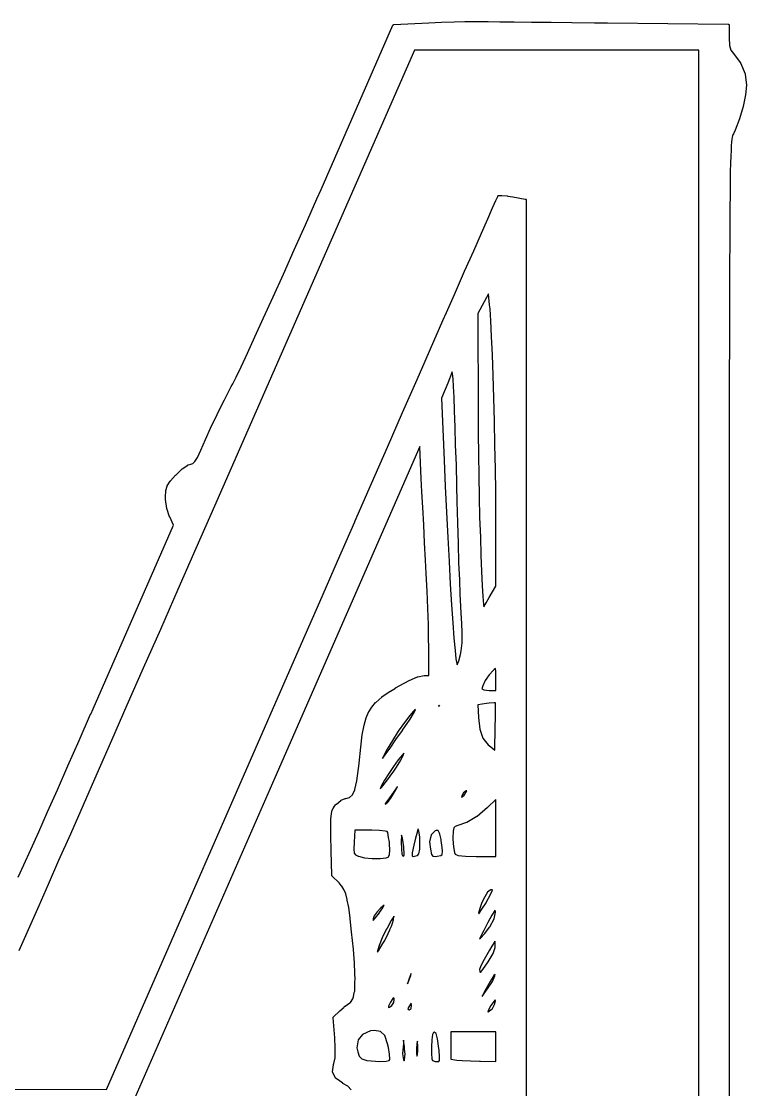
# Model space of a CAD drawing. Extents: x 122.7 to 185.3, y -119.4 to -70.3.
# Drawn here: x 164.852 to 167.696, y -88.827 to -84.635 of the extents above; entities that cross this region are included whole.
import ezdxf

# ---------------------------------------------------------------- set-up
doc = ezdxf.new("R2010")
doc.units = 0
doc.layers.add('BLACK', color=7, linetype='CONTINUOUS')

msp = doc.modelspace()

# ---------------------------------------------------------------- linework, layer by layer
at = {"layer": 'BLACK', "linetype": 'CONTINUOUS'}
for p, q in [((166.45, -84.6406), (166.5, -84.6384)), ((166.5, -84.6384), (166.549, -84.6367)), ((166.5, -84.6384), (166.5, -84.6384)), ((166.5, -84.6384), (166.5, -84.6384)), ((166.549, -84.6367), (166.591, -84.6355)), ((166.549, -84.6367), (166.549, -84.6367)), ((166.549, -84.6367), (166.549, -84.6367)), ((166.591, -84.6355), (166.622, -84.6351)), ((166.591, -84.6355), (166.591, -84.6355)), ((166.591, -84.6355), (166.591, -84.6355)), ((166.622, -84.6351), (166.622, -84.6351)), ((166.622, -84.6351), (166.622, -84.6351)), ((166.622, -84.6351), (166.622, -84.6351)), ((166.622, -84.6351), (166.632, -84.6351)), ((166.632, -84.6351), (166.633, -84.6351)), ((166.633, -84.6351), (166.633, -84.6351)), ((166.633, -84.6351), (166.65, -84.6354)), ((166.65, -84.6354), (166.65, -84.6354)), ((166.65, -84.6354), (166.682, -84.6358)), ((166.682, -84.6358), (166.682, -84.6358)), ((166.682, -84.6358), (166.728, -84.6363)), ((166.728, -84.6363), (166.728, -84.6363)), ((166.728, -84.6363), (166.785, -84.637)), ((166.785, -84.637), (166.785, -84.637)), ((166.785, -84.637), (166.853, -84.6378)), ((166.853, -84.6378), (166.929, -84.6386)), ((166.027, -85.2944), (166.309, -84.65)), ((166.309, -84.6494), (166.31, -84.6493)), ((166.309, -84.6497), (166.309, -84.6494)), ((166.309, -84.65), (166.309, -84.6497)), ((166.309, -84.65), (166.309, -84.65)), ((166.31, -84.6484), (166.311, -84.6482)), ((166.31, -84.6485), (166.31, -84.6484)), ((166.31, -84.6487), (166.31, -84.6485)), ((166.31, -84.6489), (166.31, -84.6487)), ((166.31, -84.6491), (166.31, -84.6489)), ((166.31, -84.6493), (166.31, -84.6491)), ((166.311, -84.6477), (166.312, -84.6475)), ((166.311, -84.6478), (166.311, -84.6477)), ((166.311, -84.6479), (166.311, -84.6478)), ((166.311, -84.648), (166.311, -84.6479)), ((166.311, -84.6482), (166.311, -84.648)), ((166.312, -84.6473), (166.313, -84.6472)), ((166.312, -84.6474), (166.312, -84.6473)), ((166.312, -84.6475), (166.312, -84.6474)), ((166.312, -84.6474), (166.312, -84.6474)), ((166.313, -84.647), (166.45, -84.6406)), ((166.313, -84.6471), (166.313, -84.647)), ((166.313, -84.6472), (166.313, -84.6471)), ((166.313, -84.6471), (166.313, -84.6471)), ((166.313, -84.6472), (166.313, -84.6472)), ((166.45, -84.6406), (166.45, -84.6406)), ((166.45, -84.6406), (166.45, -84.6406)), ((166.929, -84.6386), (166.929, -84.6386)), ((166.929, -84.6386), (167.011, -84.6395)), ((167.011, -84.6395), (167.011, -84.6395)), ((167.011, -84.6395), (167.099, -84.6405)), ((167.099, -84.6405), (167.099, -84.6405)), ((167.099, -84.6405), (167.151, -84.641)), ((167.151, -84.641), (167.623, -84.646)), ((167.623, -84.646), (167.623, -84.646)), ((167.623, -84.646), (167.624, -84.6461)), ((167.624, -84.6461), (167.624, -84.6461)), ((167.624, -84.6461), (167.624, -84.6461)), ((167.624, -84.6461), (167.624, -84.6461)), ((167.624, -84.6461), (167.625, -84.6463)), ((167.625, -84.6463), (167.625, -84.6464)), ((167.625, -84.6464), (167.625, -84.6464)), ((167.625, -84.6464), (167.625, -84.6464)), ((167.625, -84.6464), (167.625, -84.6466)), ((167.625, -84.6466), (167.626, -84.6468)), ((167.626, -84.6468), (167.626, -84.6469)), ((167.626, -84.6469), (167.626, -84.6469)), ((167.626, -84.6469), (167.626, -84.6472)), ((167.626, -84.6472), (167.627, -84.6475)), ((167.627, -84.6475), (167.627, -84.6475)), ((167.627, -84.6475), (167.627, -84.6475)), ((167.627, -84.6475), (167.627, -84.6478)), ((167.627, -84.6478), (167.627, -84.6482)), ((167.627, -84.6482), (167.627, -84.6483)), ((167.627, -84.6483), (167.627, -84.6483)), ((167.627, -84.6483), (167.627, -84.6487)), ((167.627, -84.6487), (167.628, -84.6491)), ((167.628, -84.6491), (167.628, -84.6491)), ((167.628, -84.6491), (167.628, -84.6492)), ((167.628, -84.6492), (167.628, -84.6495)), ((167.628, -84.6495), (167.628, -84.65)), ((167.628, -84.65), (167.628, -84.6501)), ((167.628, -84.6501), (167.628, -84.6501)), ((167.628, -84.6501), (167.628, -84.6505)), ((167.628, -84.6505), (167.628, -84.651)), ((167.628, -84.651), (167.628, -84.6997)), ((167.628, -84.6997), (167.629, -84.7301)), ((166.393, -84.7479), (165.609, -86.5377)), ((167.508, -84.7479), (166.393, -84.7479)), ((167.508, -89.276), (167.508, -84.7479)), ((167.629, -84.7301), (167.634, -84.7483)), ((167.634, -84.7483), (167.644, -84.761)), ((167.644, -84.761), (167.644, -84.7611)), ((167.644, -84.7611), (167.644, -84.7612)), ((167.644, -84.7612), (167.645, -84.7615)), ((167.645, -84.7615), (167.645, -84.7618)), ((167.645, -84.7618), (167.671, -84.796)), ((167.671, -84.796), (167.672, -84.796)), ((167.672, -84.796), (167.672, -84.7962)), ((167.672, -84.7962), (167.672, -84.7963)), ((167.672, -84.7963), (167.672, -84.7966)), ((167.672, -84.7966), (167.672, -84.7968)), ((167.672, -84.7968), (167.672, -84.797)), ((167.672, -84.797), (167.672, -84.7972)), ((167.672, -84.7972), (167.69, -84.8406)), ((167.69, -84.8406), (167.69, -84.8407)), ((167.69, -84.8407), (167.69, -84.8408)), ((167.69, -84.8408), (167.69, -84.8409)), ((167.69, -84.8409), (167.69, -84.8413)), ((167.69, -84.8413), (167.69, -84.8416)), ((167.69, -84.8416), (167.69, -84.8417)), ((167.69, -84.8417), (167.69, -84.8418)), ((167.69, -84.8418), (167.696, -84.8849)), ((167.696, -84.8861), (167.692, -84.9229)), ((167.696, -84.8849), (167.696, -84.885)), ((167.696, -84.885), (167.696, -84.885)), ((167.696, -84.885), (167.696, -84.8851)), ((167.696, -84.8851), (167.696, -84.8855)), ((167.696, -84.8855), (167.696, -84.886)), ((167.696, -84.886), (167.696, -84.886)), ((167.696, -84.886), (167.696, -84.8861)), ((167.692, -84.9234), (167.682, -84.9689)), ((167.692, -84.9229), (167.692, -84.9229)), ((167.692, -84.9229), (167.692, -84.9232)), ((167.692, -84.9232), (167.692, -84.9234)), ((167.682, -84.9693), (167.668, -85.0171)), ((167.682, -84.9689), (167.682, -84.969)), ((167.682, -84.969), (167.682, -84.9691)), ((167.682, -84.9691), (167.682, -84.9693)), ((167.668, -85.0175), (167.651, -85.0615)), ((167.668, -85.0171), (167.668, -85.0172)), ((167.668, -85.0172), (167.668, -85.0174)), ((167.668, -85.0174), (167.668, -85.0175)), ((167.638, -85.0979), (167.637, -85.1085)), ((167.639, -85.09), (167.638, -85.0979)), ((167.641, -85.0844), (167.639, -85.09)), ((167.642, -85.0804), (167.641, -85.0844)), ((167.644, -85.0769), (167.642, -85.0804)), ((167.651, -85.0618), (167.644, -85.0769)), ((167.651, -85.0615), (167.651, -85.0615)), ((167.651, -85.0615), (167.651, -85.0617)), ((167.651, -85.0617), (167.651, -85.0618)), ((167.635, -85.1408), (167.634, -85.1636)), ((167.636, -85.1227), (167.635, -85.1408)), ((167.637, -85.1085), (167.636, -85.1227)), ((167.634, -85.1636), (167.633, -85.1916)), ((167.633, -85.1916), (167.632, -85.2256)), ((167.632, -85.266), (167.631, -85.3135)), ((167.632, -85.2256), (167.632, -85.266)), ((167.632, -85.266), (167.632, -85.266)), ((166.011, -85.3316), (166.027, -85.2945)), ((166.027, -85.2945), (166.027, -85.2944)), ((165.966, -85.4331), (166.011, -85.3316)), ((166.011, -85.3316), (166.011, -85.3316)), ((166.011, -85.3316), (166.011, -85.3316)), ((166.7, -85.3669), (166.713, -85.3376)), ((166.713, -85.3375), (166.72, -85.3227)), ((166.713, -85.3376), (166.713, -85.3375)), ((166.72, -85.3225), (166.721, -85.3207)), ((166.72, -85.3226), (166.72, -85.3225)), ((166.72, -85.3227), (166.72, -85.3226)), ((166.72, -85.3226), (166.72, -85.3226)), ((166.721, -85.3201), (166.722, -85.3199)), ((166.721, -85.3203), (166.721, -85.3201)), ((166.721, -85.3205), (166.721, -85.3203)), ((166.721, -85.3207), (166.721, -85.3205)), ((166.721, -85.3207), (166.721, -85.3207)), ((166.722, -85.319), (166.723, -85.3189)), ((166.722, -85.3192), (166.722, -85.319)), ((166.722, -85.3194), (166.722, -85.3192)), ((166.722, -85.3195), (166.722, -85.3194)), ((166.722, -85.3197), (166.722, -85.3195)), ((166.722, -85.3199), (166.722, -85.3197)), ((166.723, -85.3184), (166.724, -85.3183)), ((166.723, -85.3185), (166.723, -85.3184)), ((166.723, -85.3186), (166.723, -85.3185)), ((166.723, -85.3188), (166.723, -85.3186)), ((166.723, -85.3189), (166.723, -85.3188)), ((166.724, -85.3182), (166.724, -85.3181)), ((166.724, -85.3181), (166.725, -85.3181)), ((166.724, -85.3183), (166.724, -85.3182)), ((166.724, -85.3183), (166.724, -85.3183)), ((166.725, -85.318), (166.735, -85.3179)), ((166.725, -85.3181), (166.725, -85.318)), ((166.725, -85.3181), (166.725, -85.3181)), ((166.725, -85.3181), (166.725, -85.3181)), ((166.735, -85.3179), (166.735, -85.3179)), ((166.735, -85.3179), (166.736, -85.3179)), ((166.736, -85.3179), (166.736, -85.318)), ((166.736, -85.318), (166.758, -85.3204)), ((166.758, -85.3204), (166.758, -85.3204)), ((166.758, -85.3204), (166.758, -85.3205)), ((166.758, -85.3205), (166.758, -85.3205)), ((166.758, -85.3205), (166.779, -85.3238)), ((166.779, -85.3238), (166.779, -85.3239)), ((166.779, -85.3239), (166.779, -85.3239)), ((166.779, -85.3239), (166.779, -85.3239)), ((166.779, -85.3239), (166.828, -85.3323)), ((166.828, -85.3323), (166.828, -85.3323)), ((166.828, -85.3323), (166.828, -85.3323)), ((166.828, -85.3323), (166.828, -85.3323)), ((166.828, -85.3323), (166.829, -85.3324)), ((166.829, -85.3324), (166.829, -85.3326)), ((166.829, -85.3326), (166.829, -85.3326)), ((166.829, -85.3326), (166.829, -85.3326)), ((166.829, -85.3326), (166.829, -85.3328)), ((166.829, -85.3328), (166.83, -85.333)), ((166.83, -85.333), (166.83, -85.3331)), ((166.83, -85.3331), (166.83, -85.3331)), ((166.83, -85.3331), (166.83, -85.3333)), ((166.83, -85.3333), (166.831, -85.3336)), ((166.831, -85.3336), (166.831, -85.3337)), ((166.831, -85.3337), (166.831, -85.3337)), ((166.831, -85.3337), (166.831, -85.334)), ((166.831, -85.334), (166.831, -85.3344)), ((166.831, -85.3344), (166.831, -85.3344)), ((166.831, -85.3344), (166.831, -85.3344)), ((166.831, -85.3344), (166.832, -85.3348)), ((166.832, -85.3348), (166.832, -85.3352)), ((166.832, -85.3352), (166.832, -85.3353)), ((166.832, -85.3353), (166.832, -85.3353)), ((166.832, -85.3353), (166.832, -85.3357)), ((166.832, -85.3357), (166.832, -85.3362)), ((166.832, -85.3362), (166.832, -85.3362)), ((166.832, -85.3362), (166.832, -85.3362)), ((166.832, -85.3362), (166.832, -85.3367)), ((166.832, -85.3367), (166.832, -85.3371)), ((166.832, -85.3371), (166.832, -85.3372)), ((166.832, -85.3372), (166.832, -85.3372)), ((166.832, -85.3372), (166.832, -89.276)), ((167.631, -85.3135), (167.63, -85.3688)), ((166.681, -85.4101), (166.7, -85.3669)), ((166.7, -85.3669), (166.7, -85.3669)), ((167.63, -85.3688), (167.63, -85.4324)), ((165.922, -85.532), (165.966, -85.4331)), ((165.966, -85.4331), (165.966, -85.4331)), ((166.656, -85.4663), (166.681, -85.4101)), ((166.681, -85.4101), (166.681, -85.4101)), ((167.63, -85.4324), (167.63, -85.505)), ((166.626, -85.535), (166.656, -85.4664)), ((166.656, -85.4664), (166.656, -85.4663)), ((166.656, -85.4663), (166.656, -85.4663)), ((167.63, -85.505), (167.629, -85.5872)), ((165.88, -85.6269), (165.922, -85.532)), ((165.922, -85.532), (165.922, -85.532)), ((165.922, -85.532), (165.922, -85.532)), ((166.59, -85.6155), (166.626, -85.5351)), ((166.626, -85.5351), (166.626, -85.535)), ((167.629, -85.5872), (167.629, -85.6797)), ((165.84, -85.7164), (165.88, -85.6269)), ((166.55, -85.7069), (166.59, -85.6155)), ((166.59, -85.6155), (166.59, -85.6155)), ((167.629, -85.6797), (167.629, -85.783)), ((165.802, -85.7989), (165.84, -85.7164)), ((165.84, -85.7164), (165.84, -85.7164)), ((166.519, -85.778), (166.55, -85.707)), ((166.55, -85.707), (166.55, -85.7069)), ((166.55, -85.7069), (166.55, -85.7069)), ((166.684, -85.7046), (166.642, -85.7813)), ((166.688, -85.7472), (166.684, -85.7046)), ((166.69, -85.7626), (166.688, -85.7472)), ((166.688, -85.7472), (166.688, -85.7472)), ((166.693, -85.8102), (166.69, -85.7626)), ((165.768, -85.8731), (165.802, -85.7989)), ((165.802, -85.7989), (165.802, -85.7989)), ((166.457, -85.9202), (166.505, -85.8088)), ((166.505, -85.8087), (166.519, -85.778)), ((166.505, -85.8088), (166.505, -85.8087)), ((166.519, -85.778), (166.519, -85.778)), ((166.519, -85.778), (166.519, -85.778)), ((166.642, -85.7813), (166.643, -86.1737)), ((166.696, -85.8714), (166.693, -85.8102)), ((167.629, -85.783), (167.629, -85.8978)), ((165.739, -85.9375), (165.768, -85.8731)), ((165.768, -85.8731), (165.768, -85.8731)), ((166.7, -85.9437), (166.696, -85.8714)), ((165.714, -85.9908), (165.739, -85.9376)), ((165.739, -85.9376), (165.739, -85.9375)), ((166.435, -85.9685), (166.456, -85.9203)), ((166.456, -85.9203), (166.457, -85.9202)), ((167.629, -85.8978), (167.628, -86.0246)), ((166.404, -86.0407), (166.435, -85.9685)), ((166.435, -85.9685), (166.435, -85.9685)), ((166.702, -86.025), (166.7, -85.9437)), ((166.7, -85.9437), (166.7, -85.9437)), ((165.694, -86.0313), (165.714, -85.9908)), ((166.541, -86.0109), (166.524, -86.055)), ((166.544, -86.0268), (166.541, -86.0109)), ((165.675, -86.0681), (165.681, -86.0577)), ((165.681, -86.0577), (165.694, -86.0313)), ((166.373, -86.1113), (166.404, -86.0408)), ((166.404, -86.0408), (166.404, -86.0407)), ((166.404, -86.0407), (166.404, -86.0407)), ((166.524, -86.055), (166.5, -86.1143)), ((166.524, -86.055), (166.524, -86.055)), ((166.545, -86.0392), (166.544, -86.0268)), ((166.547, -86.0678), (166.545, -86.0392)), ((166.705, -86.1127), (166.702, -86.025)), ((167.628, -86.0246), (167.628, -86.0246)), ((167.628, -86.0246), (167.628, -86.1642)), ((165.648, -86.1209), (165.675, -86.0682)), ((165.675, -86.0682), (165.675, -86.0681)), ((165.675, -86.0681), (165.675, -86.0681)), ((166.549, -86.1099), (166.547, -86.0678)), ((165.62, -86.1771), (165.648, -86.1209)), ((165.648, -86.1209), (165.648, -86.1209)), ((165.648, -86.1209), (165.648, -86.1209)), ((165.648, -86.1209), (165.648, -86.1209)), ((166.347, -86.1695), (166.373, -86.1114)), ((166.373, -86.1114), (166.373, -86.1113)), ((166.5, -86.1143), (166.51, -86.3571)), ((166.551, -86.1634), (166.549, -86.1099)), ((166.705, -86.1128), (166.705, -86.1127)), ((166.707, -86.2045), (166.705, -86.1128)), ((165.594, -86.2309), (165.62, -86.1772)), ((165.62, -86.1772), (165.62, -86.1771)), ((165.62, -86.1772), (165.62, -86.1772)), ((165.62, -86.1772), (165.62, -86.1772)), ((166.288, -86.3057), (166.347, -86.1695)), ((166.347, -86.1695), (166.347, -86.1695)), ((166.551, -86.1635), (166.551, -86.1634)), ((166.553, -86.2269), (166.551, -86.1635)), ((166.551, -86.1635), (166.551, -86.1635)), ((166.643, -86.1737), (166.643, -86.253)), ((167.628, -86.1642), (167.628, -86.1642)), ((167.628, -86.1642), (167.628, -86.3172)), ((165.574, -86.276), (165.594, -86.231)), ((165.594, -86.231), (165.594, -86.2309)), ((165.594, -86.2309), (165.594, -86.2309)), ((165.594, -86.2309), (165.594, -86.2309)), ((166.553, -86.227), (166.553, -86.2269)), ((166.555, -86.2983), (166.553, -86.227)), ((166.707, -86.2046), (166.707, -86.2045)), ((166.709, -86.2982), (166.707, -86.2046)), ((166.643, -86.253), (166.643, -86.253)), ((166.643, -86.253), (166.644, -86.3352)), ((165.556, -86.3178), (165.574, -86.2761)), ((165.574, -86.2761), (165.574, -86.276)), ((165.574, -86.276), (165.574, -86.276)), ((166.415, -86.3037), (165.846, -87.6036)), ((166.225, -86.4489), (166.288, -86.3058)), ((166.288, -86.3058), (166.288, -86.3057)), ((166.419, -86.3995), (166.415, -86.3037)), ((166.558, -86.3757), (166.555, -86.2983)), ((166.555, -86.2983), (166.555, -86.2983)), ((166.711, -86.3912), (166.709, -86.2982)), ((165.532, -86.3627), (165.542, -86.346)), ((165.542, -86.346), (165.556, -86.3178)), ((166.51, -86.3571), (166.51, -86.3572)), ((166.51, -86.3572), (166.51, -86.3572)), ((166.51, -86.3572), (166.514, -86.46)), ((166.644, -86.3352), (166.644, -86.3352)), ((166.644, -86.3352), (166.646, -86.4186)), ((167.628, -86.3172), (167.628, -86.3172)), ((167.628, -86.3172), (167.628, -86.4841)), ((165.458, -86.4153), (165.483, -86.3914)), ((165.483, -86.3909), (165.505, -86.3762)), ((165.483, -86.3911), (165.483, -86.3909)), ((165.483, -86.3914), (165.483, -86.3911)), ((165.483, -86.3914), (165.483, -86.3914)), ((165.505, -86.3758), (165.505, -86.3757)), ((165.505, -86.3757), (165.506, -86.3757)), ((165.505, -86.3759), (165.505, -86.3758)), ((165.505, -86.3761), (165.505, -86.3759)), ((165.505, -86.3762), (165.505, -86.3761)), ((165.505, -86.3762), (165.505, -86.3762)), ((165.506, -86.3756), (165.517, -86.3722)), ((165.506, -86.3757), (165.506, -86.3756)), ((165.517, -86.3721), (165.525, -86.3701)), ((165.517, -86.3722), (165.517, -86.3721)), ((165.517, -86.3721), (165.517, -86.3721)), ((165.517, -86.3721), (165.517, -86.3721)), ((165.525, -86.3701), (165.532, -86.3627)), ((166.558, -86.3758), (166.558, -86.3757)), ((166.558, -86.3757), (166.558, -86.3757)), ((166.56, -86.4574), (166.558, -86.3758)), ((166.712, -86.4813), (166.711, -86.3912)), ((166.711, -86.3912), (166.711, -86.3912)), ((165.424, -86.4573), (165.436, -86.4389)), ((165.436, -86.4389), (165.437, -86.4389)), ((165.437, -86.4384), (165.457, -86.4156)), ((165.437, -86.4386), (165.437, -86.4384)), ((165.437, -86.4389), (165.437, -86.4386)), ((165.457, -86.4154), (165.458, -86.4153)), ((165.457, -86.4155), (165.457, -86.4154)), ((165.457, -86.4156), (165.457, -86.4155)), ((166.42, -86.429), (166.419, -86.3995)), ((166.419, -86.3995), (166.419, -86.3995)), ((166.419, -86.3995), (166.419, -86.3995)), ((166.42, -86.4291), (166.42, -86.429)), ((166.423, -86.4807), (166.42, -86.4291)), ((166.42, -86.4291), (166.42, -86.4291)), ((166.646, -86.4186), (166.646, -86.4186)), ((166.646, -86.4186), (166.647, -86.5015)), ((165.417, -86.5012), (165.418, -86.4779)), ((165.418, -86.4767), (165.424, -86.4587)), ((165.418, -86.4768), (165.418, -86.4767)), ((165.418, -86.4772), (165.418, -86.4768)), ((165.418, -86.4768), (165.418, -86.4768)), ((165.418, -86.4776), (165.418, -86.4772)), ((165.418, -86.4777), (165.418, -86.4776)), ((165.418, -86.4778), (165.418, -86.4777)), ((165.418, -86.4779), (165.418, -86.4778)), ((165.424, -86.4575), (165.424, -86.4573)), ((165.424, -86.4577), (165.424, -86.4575)), ((165.424, -86.458), (165.424, -86.4577)), ((165.424, -86.4582), (165.424, -86.458)), ((165.424, -86.4584), (165.424, -86.4582)), ((165.424, -86.4586), (165.424, -86.4584)), ((165.424, -86.4587), (165.424, -86.4586)), ((166.16, -86.5983), (166.225, -86.449)), ((166.225, -86.449), (166.225, -86.4489)), ((166.225, -86.4489), (166.225, -86.4489)), ((166.426, -86.5425), (166.423, -86.4807)), ((166.423, -86.4807), (166.423, -86.4807)), ((166.423, -86.4807), (166.423, -86.4807)), ((166.514, -86.46), (166.514, -86.46)), ((166.514, -86.46), (166.519, -86.5617)), ((166.56, -86.4575), (166.56, -86.4574)), ((166.56, -86.4574), (166.56, -86.4574)), ((166.561, -86.5195), (166.56, -86.4575)), ((166.712, -86.566), (166.712, -86.4813)), ((166.712, -86.4813), (166.712, -86.4813)), ((165.417, -86.5014), (165.417, -86.5012)), ((165.417, -86.5016), (165.417, -86.5014)), ((165.417, -86.5017), (165.417, -86.5016)), ((165.417, -86.5107), (165.417, -86.5017)), ((165.417, -86.5109), (165.417, -86.5107)), ((165.417, -86.5112), (165.417, -86.5109)), ((165.417, -86.5113), (165.417, -86.5112)), ((165.423, -86.5465), (165.417, -86.5113)), ((166.561, -86.5196), (166.561, -86.5195)), ((166.563, -86.6035), (166.561, -86.5196)), ((166.561, -86.5196), (166.561, -86.5196)), ((166.647, -86.5015), (166.647, -86.5015)), ((166.647, -86.5015), (166.649, -86.5822)), ((167.628, -86.4841), (167.628, -86.4841)), ((167.628, -86.4841), (167.628, -86.6656)), ((165.423, -86.5468), (165.423, -86.5465)), ((165.423, -86.5472), (165.423, -86.5468)), ((165.433, -86.5789), (165.423, -86.5472)), ((165.423, -86.5472), (165.423, -86.5472)), ((165.609, -86.5377), (165.536, -86.7034)), ((165.609, -86.5377), (165.609, -86.5377)), ((166.43, -86.6104), (166.426, -86.5425)), ((166.426, -86.5425), (166.426, -86.5425)), ((166.426, -86.5425), (166.426, -86.5425)), ((166.519, -86.5617), (166.524, -86.6606)), ((166.712, -86.8519), (166.712, -86.566)), ((165.433, -86.5791), (165.433, -86.5789)), ((165.434, -86.5794), (165.433, -86.5791)), ((165.449, -86.6127), (165.434, -86.5794)), ((165.434, -86.5794), (165.434, -86.5794)), ((166.092, -86.7532), (166.16, -86.5984)), ((166.16, -86.5984), (166.16, -86.5983)), ((166.563, -86.6036), (166.563, -86.6035)), ((166.566, -86.6843), (166.563, -86.6036)), ((166.563, -86.6036), (166.563, -86.6036)), ((166.649, -86.5822), (166.652, -86.659)), ((165.133, -87.3328), (165.449, -86.6127)), ((166.43, -86.6105), (166.43, -86.6104)), ((166.43, -86.6104), (166.43, -86.6104)), ((166.433, -86.6808), (166.43, -86.6105)), ((166.437, -86.7497), (166.433, -86.6808)), ((166.433, -86.6808), (166.433, -86.6808)), ((166.524, -86.6606), (166.529, -86.7551)), ((166.566, -86.6844), (166.566, -86.6843)), ((166.566, -86.6843), (166.566, -86.6843)), ((166.568, -86.7596), (166.566, -86.6844)), ((166.652, -86.659), (166.654, -86.7301)), ((167.628, -86.6656), (167.628, -86.6656)), ((167.628, -86.6656), (167.628, -86.8623)), ((165.536, -86.7034), (165.465, -86.865)), ((165.536, -86.7034), (165.536, -86.7034)), ((166.654, -86.7301), (166.656, -86.7939)), ((166.022, -86.913), (166.092, -86.7533)), ((166.092, -86.7533), (166.092, -86.7532)), ((166.44, -86.8017), (166.437, -86.7497)), ((166.437, -86.7497), (166.437, -86.7497)), ((166.529, -86.7551), (166.534, -86.8436)), ((166.571, -86.827), (166.568, -86.7596)), ((166.568, -86.7596), (166.568, -86.7596)), ((166.568, -86.7596), (166.568, -86.7596)), ((166.443, -86.8714), (166.44, -86.8017)), ((166.44, -86.8017), (166.44, -86.8017)), ((166.656, -86.7939), (166.656, -86.7939)), ((166.656, -86.7939), (166.659, -86.8485)), ((166.534, -86.8436), (166.534, -86.8437)), ((166.534, -86.8437), (166.539, -86.9243)), ((166.571, -86.8271), (166.571, -86.827)), ((166.571, -86.827), (166.571, -86.827)), ((166.573, -86.8844), (166.571, -86.8271)), ((166.659, -86.8485), (166.662, -86.8925)), ((166.687, -86.8962), (166.712, -86.8519)), ((165.465, -86.865), (165.397, -87.0218)), ((165.465, -86.865), (165.465, -86.865)), ((166.446, -86.9393), (166.443, -86.8714)), ((166.573, -86.8845), (166.573, -86.8844)), ((166.573, -86.8844), (166.573, -86.8844)), ((166.575, -86.9295), (166.573, -86.8845)), ((166.662, -86.8925), (166.664, -86.9237)), ((166.674, -86.9174), (166.687, -86.8962)), ((167.628, -86.8623), (167.628, -86.8623)), ((167.628, -86.8623), (167.628, -87.0749)), ((165.95, -87.0768), (166.022, -86.913)), ((166.022, -86.913), (166.022, -86.913)), ((166.448, -87.0016), (166.446, -86.9393)), ((166.446, -86.9393), (166.446, -86.9393)), ((166.539, -86.9243), (166.544, -86.9957)), ((166.577, -86.9599), (166.575, -86.9295)), ((166.575, -86.9295), (166.575, -86.9295)), ((166.664, -86.9237), (166.665, -86.9322)), ((166.665, -86.9322), (166.674, -86.9174)), ((166.578, -86.974), (166.577, -86.9599)), ((166.577, -86.9599), (166.577, -86.9599)), ((166.577, -86.9599), (166.577, -86.9599)), ((166.58, -87.0288), (166.578, -86.974)), ((165.397, -87.0218), (165.33, -87.1732)), ((166.449, -87.0546), (166.448, -87.0016)), ((166.544, -86.9957), (166.544, -86.9957)), ((166.544, -86.9957), (166.548, -87.0561)), ((166.45, -87.0945), (166.449, -87.0546)), ((166.449, -87.0546), (166.449, -87.0546)), ((166.548, -87.0561), (166.553, -87.1039)), ((166.58, -87.0584), (166.58, -87.0288)), ((166.58, -87.0585), (166.58, -87.0584)), ((166.58, -87.0738), (166.58, -87.0585)), ((165.186, -88.827), (165.95, -87.0768)), ((165.95, -87.0768), (165.95, -87.0768)), ((166.45, -87.2017), (166.45, -87.0945)), ((166.553, -87.1039), (166.556, -87.1373)), ((166.574, -87.1195), (166.577, -87.1054)), ((166.577, -87.1054), (166.58, -87.0738)), ((167.628, -87.0749), (167.628, -87.2455)), ((166.556, -87.1373), (166.558, -87.1499)), ((166.558, -87.1499), (166.561, -87.1602)), ((166.561, -87.1598), (166.567, -87.1445)), ((166.567, -87.1445), (166.574, -87.1195)), ((165.33, -87.1733), (165.266, -87.3185)), ((165.33, -87.1732), (165.33, -87.1733)), ((166.561, -87.1602), (166.561, -87.1598)), ((166.703, -87.1808), (166.686, -87.1999)), ((166.706, -87.1784), (166.703, -87.1808)), ((166.711, -87.1751), (166.706, -87.1784)), ((166.712, -87.1858), (166.711, -87.1751)), ((166.712, -87.2138), (166.712, -87.1858)), ((166.336, -87.2408), (166.373, -87.2217)), ((166.373, -87.2215), (166.406, -87.2079)), ((166.373, -87.2216), (166.373, -87.2215)), ((166.373, -87.2217), (166.373, -87.2216)), ((166.373, -87.2217), (166.373, -87.2217)), ((166.406, -87.2079), (166.407, -87.2078)), ((166.406, -87.2079), (166.406, -87.2079)), ((166.407, -87.2076), (166.431, -87.2019)), ((166.407, -87.2078), (166.407, -87.2076)), ((166.431, -87.2019), (166.432, -87.2018)), ((166.432, -87.2018), (166.432, -87.2017)), ((166.432, -87.2017), (166.432, -87.2017)), ((166.432, -87.2017), (166.432, -87.2017)), ((166.432, -87.2017), (166.434, -87.2017)), ((166.432, -87.2018), (166.432, -87.2018)), ((166.434, -87.2017), (166.434, -87.2017)), ((166.434, -87.2017), (166.434, -87.2017)), ((166.434, -87.2017), (166.434, -87.2017)), ((166.434, -87.2017), (166.45, -87.2017)), ((166.671, -87.2222), (166.661, -87.2425)), ((166.686, -87.1999), (166.671, -87.2222)), ((166.712, -87.2609), (166.712, -87.2138)), ((166.266, -87.2862), (166.298, -87.2633)), ((166.298, -87.2633), (166.299, -87.2632)), ((166.298, -87.2633), (166.298, -87.2633)), ((166.299, -87.2631), (166.319, -87.2512)), ((166.299, -87.2632), (166.299, -87.2631)), ((166.319, -87.2511), (166.336, -87.241)), ((166.319, -87.2512), (166.319, -87.2511)), ((166.336, -87.2409), (166.336, -87.2408)), ((166.336, -87.241), (166.336, -87.2409)), ((166.336, -87.2409), (166.336, -87.2409)), ((166.661, -87.2425), (166.658, -87.2541)), ((166.658, -87.2541), (166.666, -87.2583)), ((166.666, -87.2583), (166.686, -87.2609)), ((166.686, -87.2609), (166.688, -87.2609)), ((166.688, -87.2609), (166.712, -87.2609)), ((167.628, -87.2455), (167.628, -89.3849)), ((165.266, -87.3185), (165.206, -87.4569)), ((166.226, -87.3258), (166.241, -87.3082)), ((166.241, -87.3079), (166.242, -87.3077)), ((166.241, -87.3081), (166.241, -87.3079)), ((166.241, -87.3082), (166.241, -87.3081)), ((166.242, -87.3077), (166.265, -87.2865)), ((166.265, -87.2865), (166.266, -87.2863)), ((166.265, -87.2865), (166.265, -87.2865)), ((166.266, -87.2863), (166.266, -87.2862)), ((166.491, -87.3187), (166.488, -87.3233)), ((166.489, -87.322), (166.491, -87.3185)), ((166.491, -87.3185), (166.491, -87.3187)), ((166.676, -87.3123), (166.642, -87.3171)), ((166.642, -87.3171), (166.644, -87.3664)), ((166.687, -87.3108), (166.676, -87.3123)), ((166.676, -87.3123), (166.676, -87.3123)), ((166.706, -87.3089), (166.687, -87.3108)), ((166.711, -87.3089), (166.706, -87.3089)), ((166.711, -87.3125), (166.711, -87.3089)), ((166.711, -87.3342), (166.711, -87.3125)), ((165.078, -87.4576), (165.123, -87.3539)), ((165.123, -87.3539), (165.124, -87.3538)), ((165.124, -87.3538), (165.133, -87.3328)), ((165.124, -87.3538), (165.124, -87.3538)), ((165.133, -87.3328), (165.133, -87.3328)), ((166.204, -87.3679), (166.213, -87.3458)), ((166.213, -87.3458), (166.214, -87.3457)), ((166.214, -87.345), (166.226, -87.3263)), ((166.214, -87.3454), (166.214, -87.345)), ((166.214, -87.3457), (166.214, -87.3454)), ((166.226, -87.326), (166.226, -87.3258)), ((166.226, -87.3262), (166.226, -87.326)), ((166.226, -87.3263), (166.226, -87.3262)), ((166.375, -87.3592), (166.354, -87.3869)), ((166.39, -87.3422), (166.375, -87.3592)), ((166.376, -87.374), (166.394, -87.3442)), ((166.394, -87.3384), (166.39, -87.3422)), ((166.398, -87.3356), (166.394, -87.3384)), ((166.394, -87.3442), (166.396, -87.34)), ((166.396, -87.3399), (166.398, -87.3356)), ((166.396, -87.34), (166.396, -87.3399)), ((166.396, -87.34), (166.396, -87.34)), ((166.488, -87.3233), (166.489, -87.322)), ((166.711, -87.3663), (166.711, -87.3342)), ((166.189, -87.4345), (166.196, -87.3974)), ((166.196, -87.3969), (166.204, -87.3686)), ((166.196, -87.3971), (166.196, -87.3969)), ((166.196, -87.3973), (166.196, -87.3971)), ((166.196, -87.3974), (166.196, -87.3973)), ((166.204, -87.3682), (166.204, -87.3679)), ((166.204, -87.3685), (166.204, -87.3682)), ((166.204, -87.3686), (166.204, -87.3685)), ((166.354, -87.3869), (166.33, -87.421)), ((166.347, -87.417), (166.376, -87.374)), ((166.644, -87.3664), (166.65, -87.4133)), ((166.708, -87.4945), (166.71, -87.4052)), ((166.71, -87.4051), (166.711, -87.3663)), ((166.71, -87.4052), (166.71, -87.4051)), ((166.183, -87.4835), (166.189, -87.4348)), ((166.189, -87.4346), (166.189, -87.4345)), ((166.189, -87.4347), (166.189, -87.4346)), ((166.189, -87.4348), (166.189, -87.4347)), ((166.33, -87.421), (166.307, -87.4573)), ((166.321, -87.4537), (166.346, -87.4175)), ((166.346, -87.4174), (166.347, -87.417)), ((166.346, -87.4175), (166.346, -87.4174)), ((166.65, -87.4133), (166.662, -87.4476)), ((165.034, -87.5567), (165.078, -87.4576)), ((165.078, -87.4576), (165.078, -87.4576)), ((165.206, -87.4569), (165.148, -87.5878)), ((166.176, -87.5464), (166.183, -87.4836)), ((166.183, -87.4836), (166.183, -87.4835)), ((166.183, -87.4835), (166.183, -87.4835)), ((166.183, -87.4835), (166.183, -87.4835)), ((166.278, -87.5139), (166.298, -87.4871)), ((166.307, -87.4573), (166.287, -87.4913)), ((166.298, -87.4871), (166.321, -87.4538)), ((166.298, -87.4871), (166.298, -87.4871)), ((166.321, -87.4538), (166.321, -87.4537)), ((166.662, -87.4476), (166.683, -87.4743)), ((166.683, -87.4743), (166.693, -87.4823)), ((166.693, -87.4823), (166.708, -87.4945)), ((166.268, -87.5275), (166.278, -87.5139)), ((166.269, -87.5268), (166.268, -87.5275)), ((166.272, -87.5187), (166.269, -87.5268)), ((166.287, -87.4913), (166.272, -87.5187)), ((166.346, -87.513), (166.33, -87.5332)), ((166.34, -87.5346), (166.351, -87.5115)), ((166.352, -87.5068), (166.346, -87.513)), ((166.351, -87.5115), (166.352, -87.5068)), ((164.993, -87.6502), (165.034, -87.5568)), ((165.034, -87.5568), (165.034, -87.5567)), ((165.034, -87.5567), (165.034, -87.5567)), ((166.167, -87.6154), (166.174, -87.5666)), ((166.174, -87.5666), (166.175, -87.5575)), ((166.175, -87.5575), (166.176, -87.5465)), ((166.176, -87.5465), (166.176, -87.5464)), ((166.176, -87.5464), (166.176, -87.5464)), ((166.311, -87.5588), (166.293, -87.5865)), ((166.33, -87.5332), (166.311, -87.5588)), ((166.312, -87.5772), (166.323, -87.5618)), ((166.323, -87.5618), (166.34, -87.5346)), ((165.148, -87.5878), (165.094, -87.7105)), ((165.148, -87.5878), (165.148, -87.5878)), ((165.846, -87.6036), (165.269, -88.9232)), ((166.276, -87.6133), (166.263, -87.6359)), ((166.293, -87.5865), (166.276, -87.6133)), ((166.284, -87.6163), (166.312, -87.5772)), ((164.955, -87.7368), (164.993, -87.6502)), ((164.993, -87.6502), (164.993, -87.6502)), ((166.15, -87.6707), (166.159, -87.6507)), ((166.159, -87.6496), (166.167, -87.6154)), ((166.159, -87.6507), (166.159, -87.6496)), ((166.159, -87.6507), (166.159, -87.6507)), ((166.263, -87.6359), (166.259, -87.6464)), ((166.259, -87.6464), (166.264, -87.6413)), ((166.264, -87.6413), (166.284, -87.6163)), ((166.326, -87.6383), (166.311, -87.6596)), ((166.313, -87.6633), (166.325, -87.6417)), ((166.325, -87.6417), (166.327, -87.6382)), ((166.327, -87.6382), (166.326, -87.6383)), ((166.596, -87.6548), (166.586, -87.6625)), ((166.599, -87.6549), (166.596, -87.6548)), ((166.598, -87.6579), (166.599, -87.6549)), ((166.088, -87.7065), (166.105, -87.692)), ((166.105, -87.6917), (166.106, -87.6916)), ((166.105, -87.6918), (166.105, -87.6917)), ((166.105, -87.6919), (166.105, -87.6918)), ((166.105, -87.692), (166.105, -87.6919)), ((166.106, -87.6912), (166.122, -87.6847)), ((166.106, -87.6913), (166.106, -87.6912)), ((166.106, -87.6914), (166.106, -87.6913)), ((166.106, -87.6916), (166.106, -87.6914)), ((166.122, -87.6846), (166.123, -87.6844)), ((166.122, -87.6847), (166.122, -87.6846)), ((166.122, -87.6847), (166.122, -87.6847)), ((166.123, -87.6844), (166.124, -87.6843)), ((166.123, -87.6844), (166.123, -87.6844)), ((166.123, -87.6844), (166.123, -87.6844)), ((166.123, -87.6844), (166.123, -87.6844)), ((166.124, -87.6843), (166.139, -87.6811)), ((166.124, -87.6843), (166.124, -87.6843)), ((166.139, -87.6811), (166.15, -87.6707)), ((166.295, -87.682), (166.281, -87.7014)), ((166.287, -87.7014), (166.292, -87.6966)), ((166.292, -87.6966), (166.296, -87.6906)), ((166.311, -87.6596), (166.295, -87.682)), ((166.296, -87.6906), (166.301, -87.6833)), ((166.296, -87.6906), (166.296, -87.6906)), ((166.301, -87.6833), (166.305, -87.6769)), ((166.305, -87.6769), (166.313, -87.6633)), ((166.305, -87.6769), (166.305, -87.6769)), ((166.305, -87.6769), (166.305, -87.6769)), ((166.579, -87.6749), (166.578, -87.6792)), ((166.578, -87.6793), (166.581, -87.6779)), ((166.578, -87.6792), (166.578, -87.6793)), ((166.586, -87.6625), (166.579, -87.6749)), ((166.581, -87.6779), (166.588, -87.6711)), ((166.588, -87.6711), (166.598, -87.6579)), ((166.712, -87.689), (166.68, -87.7198)), ((166.712, -87.9129), (166.712, -87.689)), ((164.92, -87.8156), (164.955, -87.7369)), ((164.955, -87.7369), (164.955, -87.7368)), ((165.094, -87.7105), (165.044, -87.8243)), ((165.094, -87.7105), (165.094, -87.7105)), ((166.068, -87.7439), (166.071, -87.7303)), ((166.071, -87.7297), (166.072, -87.7293)), ((166.071, -87.7301), (166.071, -87.7297)), ((166.071, -87.7302), (166.071, -87.7301)), ((166.071, -87.7303), (166.071, -87.7302)), ((166.071, -87.7302), (166.071, -87.7302)), ((166.072, -87.7292), (166.074, -87.7251)), ((166.072, -87.7293), (166.072, -87.7292)), ((166.072, -87.7293), (166.072, -87.7293)), ((166.074, -87.725), (166.077, -87.7194)), ((166.074, -87.7251), (166.074, -87.725)), ((166.074, -87.725), (166.074, -87.725)), ((166.077, -87.7185), (166.084, -87.7101)), ((166.077, -87.719), (166.077, -87.7185)), ((166.077, -87.7185), (166.077, -87.7185)), ((166.077, -87.7185), (166.077, -87.7185)), ((166.077, -87.7193), (166.077, -87.719)), ((166.077, -87.7194), (166.077, -87.7193)), ((166.077, -87.7193), (166.077, -87.7193)), ((166.077, -87.7194), (166.077, -87.7194)), ((166.084, -87.7097), (166.087, -87.7069)), ((166.084, -87.7098), (166.084, -87.7097)), ((166.084, -87.7099), (166.084, -87.7098)), ((166.084, -87.7101), (166.084, -87.7099)), ((166.084, -87.7099), (166.084, -87.7099)), ((166.084, -87.7101), (166.084, -87.7101)), ((166.087, -87.7067), (166.088, -87.7065)), ((166.087, -87.7069), (166.087, -87.7067)), ((166.087, -87.7069), (166.087, -87.7069)), ((166.281, -87.7014), (166.278, -87.7061)), ((166.278, -87.7076), (166.287, -87.7014)), ((166.278, -87.7061), (166.278, -87.7076)), ((166.68, -87.72), (166.639, -87.7554)), ((166.68, -87.7198), (166.68, -87.7198)), ((166.68, -87.7198), (166.68, -87.7199)), ((166.68, -87.7199), (166.68, -87.72)), ((166.065, -87.7941), (166.066, -87.765)), ((166.066, -87.7647), (166.068, -87.7446)), ((166.066, -87.7648), (166.066, -87.7647)), ((166.066, -87.7649), (166.066, -87.7648)), ((166.066, -87.765), (166.066, -87.7649)), ((166.068, -87.7442), (166.068, -87.7439)), ((166.068, -87.7446), (166.068, -87.7442)), ((166.068, -87.7446), (166.068, -87.7446)), ((166.598, -87.7791), (166.564, -87.7903)), ((166.599, -87.7787), (166.598, -87.7789)), ((166.598, -87.7789), (166.598, -87.7791)), ((166.598, -87.7791), (166.598, -87.7791)), ((166.598, -87.7791), (166.598, -87.7791)), ((166.638, -87.7559), (166.599, -87.7787)), ((166.599, -87.7787), (166.599, -87.7787)), ((166.639, -87.7554), (166.638, -87.7557)), ((166.638, -87.7557), (166.638, -87.7559)), ((166.639, -87.7554), (166.639, -87.7554)), ((164.889, -87.8854), (164.92, -87.8156)), ((164.92, -87.8156), (164.92, -87.8156)), ((165.044, -87.8243), (164.998, -87.9285)), ((165.044, -87.8243), (165.044, -87.8243)), ((166.065, -87.7942), (166.065, -87.7941)), ((166.065, -87.7941), (166.065, -87.7941)), ((166.065, -87.7943), (166.065, -87.7942)), ((166.066, -87.835), (166.065, -87.7943)), ((166.159, -87.8086), (166.157, -87.8559)), ((166.219, -87.809), (166.159, -87.8086)), ((166.226, -87.809), (166.219, -87.809)), ((166.219, -87.809), (166.219, -87.809)), ((166.256, -87.8102), (166.226, -87.809)), ((166.279, -87.8124), (166.256, -87.8102)), ((166.287, -87.8145), (166.279, -87.8124)), ((166.289, -87.8184), (166.287, -87.8145)), ((166.292, -87.8375), (166.289, -87.8184)), ((166.405, -87.8133), (166.398, -87.84)), ((166.407, -87.8038), (166.405, -87.8133)), ((166.408, -87.8054), (166.407, -87.8038)), ((166.41, -87.8125), (166.408, -87.8054)), ((166.414, -87.8358), (166.41, -87.8125)), ((166.475, -87.8116), (166.459, -87.8277)), ((166.478, -87.81), (166.475, -87.8116)), ((166.486, -87.81), (166.478, -87.81)), ((166.492, -87.8209), (166.486, -87.81)), ((166.493, -87.825), (166.492, -87.8209)), ((166.545, -87.8126), (166.544, -87.8391)), ((166.548, -87.7994), (166.545, -87.8126)), ((166.553, -87.794), (166.548, -87.7994)), ((166.564, -87.7904), (166.553, -87.794)), ((166.564, -87.7903), (166.564, -87.7904)), ((166.564, -87.7904), (166.564, -87.7904)), ((166.066, -87.8351), (166.066, -87.835)), ((166.067, -87.8845), (166.066, -87.8351)), ((166.157, -87.8559), (166.156, -87.8842)), ((166.295, -87.8556), (166.292, -87.8375)), ((166.295, -87.8557), (166.295, -87.8556)), ((166.296, -87.8642), (166.295, -87.8557)), ((166.297, -87.8864), (166.296, -87.8642)), ((166.343, -87.8282), (166.341, -87.8548)), ((166.341, -87.8548), (166.341, -87.855)), ((166.341, -87.855), (166.342, -87.8829)), ((166.346, -87.8408), (166.343, -87.8282)), ((166.352, -87.8741), (166.346, -87.8408)), ((166.398, -87.8401), (166.391, -87.8682)), ((166.398, -87.84), (166.398, -87.8401)), ((166.415, -87.8541), (166.414, -87.8358)), ((166.415, -87.8641), (166.415, -87.8541)), ((166.415, -87.8541), (166.415, -87.8541)), ((166.415, -87.8541), (166.415, -87.8541)), ((166.415, -87.8842), (166.415, -87.8641)), ((166.459, -87.8277), (166.453, -87.8542)), ((166.453, -87.8542), (166.456, -87.8841)), ((166.498, -87.8454), (166.493, -87.825)), ((166.498, -87.8489), (166.498, -87.8454)), ((166.498, -87.8454), (166.498, -87.8454)), ((166.502, -87.8768), (166.498, -87.8489)), ((166.544, -87.8391), (166.544, -87.8443)), ((166.544, -87.8443), (166.546, -87.8744)), ((164.862, -87.9452), (164.889, -87.8854)), ((164.889, -87.8854), (164.889, -87.8854)), ((164.889, -87.8854), (164.889, -87.8854)), ((166.067, -87.8901), (166.067, -87.8845)), ((166.067, -87.8845), (166.067, -87.8845)), ((166.067, -87.8902), (166.067, -87.8901)), ((166.069, -87.9851), (166.067, -87.8902)), ((166.156, -87.8842), (166.157, -87.8992)), ((166.157, -87.8992), (166.162, -87.9059)), ((166.162, -87.9059), (166.173, -87.911)), ((166.29, -87.9145), (166.295, -87.9064)), ((166.295, -87.9064), (166.297, -87.8864)), ((166.342, -87.8829), (166.344, -87.9031)), ((166.344, -87.9031), (166.346, -87.9088)), ((166.351, -87.9112), (166.353, -87.9067)), ((166.352, -87.8824), (166.352, -87.8741)), ((166.353, -87.8969), (166.352, -87.8824)), ((166.353, -87.897), (166.353, -87.8969)), ((166.353, -87.9067), (166.353, -87.897)), ((166.391, -87.8682), (166.385, -87.8974)), ((166.385, -87.8974), (166.385, -87.9101)), ((166.405, -87.9084), (166.411, -87.9017)), ((166.411, -87.9017), (166.415, -87.8842)), ((166.456, -87.8841), (166.46, -87.9042)), ((166.46, -87.9042), (166.465, -87.9108)), ((166.497, -87.9089), (166.502, -87.9045)), ((166.503, -87.8908), (166.502, -87.8768)), ((166.502, -87.9045), (166.503, -87.8908)), ((166.546, -87.8744), (166.55, -87.8966)), ((166.55, -87.8966), (166.553, -87.9037)), ((166.553, -87.9037), (166.565, -87.9082)), ((166.565, -87.9082), (166.594, -87.9116)), ((164.84, -87.9937), (164.862, -87.9452)), ((164.862, -87.9452), (164.862, -87.9452)), ((164.998, -87.9285), (164.957, -88.0225)), ((164.998, -87.9285), (164.998, -87.9285)), ((166.173, -87.911), (166.174, -87.9116)), ((166.174, -87.9116), (166.198, -87.9171)), ((166.198, -87.9171), (166.228, -87.9199)), ((166.228, -87.9199), (166.259, -87.92)), ((166.259, -87.92), (166.282, -87.9172)), ((166.282, -87.9172), (166.29, -87.9145)), ((166.346, -87.9088), (166.351, -87.9112)), ((166.385, -87.9101), (166.389, -87.9125)), ((166.389, -87.9125), (166.404, -87.9086)), ((166.404, -87.9086), (166.405, -87.9084)), ((166.465, -87.9108), (166.477, -87.9117)), ((166.477, -87.9117), (166.482, -87.9113)), ((166.482, -87.9113), (166.497, -87.9089)), ((166.594, -87.9116), (166.636, -87.9129)), ((166.636, -87.9129), (166.638, -87.9129)), ((166.638, -87.9129), (166.712, -87.9129)), ((166.069, -87.9855), (166.069, -87.9851)), ((166.069, -87.986), (166.069, -87.9855)), ((166.069, -87.9861), (166.069, -87.986)), ((166.069, -87.986), (166.069, -87.986)), ((166.069, -87.9865), (166.069, -87.9861)), ((166.069, -87.9869), (166.069, -87.9865)), ((166.069, -87.987), (166.069, -87.9869)), ((166.069, -87.9874), (166.069, -87.987)), ((166.069, -87.987), (166.069, -87.987)), ((166.069, -87.9878), (166.069, -87.9874)), ((166.07, -87.9878), (166.069, -87.9878)), ((166.07, -87.9879), (166.07, -87.9878)), ((166.07, -87.9882), (166.07, -87.9879)), ((166.07, -87.9885), (166.07, -87.9882)), ((166.07, -87.9886), (166.07, -87.9885)), ((166.099, -88.017), (166.07, -87.9886)), ((164.957, -88.0225), (164.92, -88.1055)), ((164.957, -88.0225), (164.957, -88.0225)), ((166.099, -88.0178), (166.099, -88.017)), ((166.099, -88.017), (166.099, -88.017)), ((166.109, -88.0291), (166.099, -88.0178)), ((166.117, -88.0417), (166.109, -88.0291)), ((166.124, -88.0582), (166.117, -88.0417)), ((166.13, -88.0808), (166.124, -88.0582)), ((166.669, -88.0705), (166.658, -88.0934)), ((166.68, -88.0525), (166.669, -88.0705)), ((166.675, -88.0926), (166.692, -88.0619)), ((166.69, -88.0438), (166.68, -88.0525)), ((166.691, -88.0437), (166.69, -88.0438)), ((166.698, -88.0426), (166.691, -88.0437)), ((166.692, -88.0619), (166.699, -88.0449)), ((166.699, -88.0449), (166.698, -88.0426)), ((164.92, -88.1056), (164.889, -88.1769)), ((164.92, -88.1055), (164.92, -88.1056)), ((166.13, -88.0831), (166.13, -88.0808)), ((166.136, -88.1119), (166.13, -88.0831)), ((166.13, -88.0831), (166.13, -88.0831)), ((166.141, -88.1534), (166.136, -88.1119)), ((166.262, -88.1136), (166.247, -88.1295)), ((166.257, -88.1318), (166.269, -88.1135)), ((166.274, -88.1039), (166.262, -88.1136)), ((166.269, -88.1135), (166.273, -88.1062)), ((166.273, -88.1061), (166.274, -88.1039)), ((166.273, -88.1062), (166.273, -88.1061)), ((166.65, -88.1166), (166.645, -88.1348)), ((166.658, -88.0934), (166.65, -88.1166)), ((166.658, -88.1195), (166.674, -88.0948)), ((166.674, -88.0948), (166.675, -88.0926)), ((166.141, -88.157), (166.141, -88.1534)), ((166.141, -88.1571), (166.141, -88.157)), ((166.141, -88.157), (166.141, -88.157)), ((166.147, -88.2075), (166.141, -88.1571)), ((166.236, -88.1457), (166.231, -88.1571)), ((166.231, -88.1571), (166.232, -88.1632)), ((166.232, -88.1632), (166.24, -88.1546)), ((166.247, -88.1295), (166.236, -88.1457)), ((166.24, -88.1546), (166.256, -88.1338)), ((166.256, -88.1338), (166.257, -88.1319)), ((166.257, -88.1319), (166.257, -88.1318)), ((166.257, -88.1318), (166.257, -88.1318)), ((166.312, -88.1472), (166.302, -88.1632)), ((166.311, -88.1607), (166.313, -88.147)), ((166.313, -88.147), (166.312, -88.1472)), ((166.645, -88.1348), (166.646, -88.1374)), ((166.646, -88.1367), (166.658, -88.1195)), ((166.646, -88.1374), (166.646, -88.1367)), ((166.697, -88.1431), (166.681, -88.1719)), ((166.689, -88.1886), (166.706, -88.1571)), ((166.708, -88.1243), (166.697, -88.1431)), ((166.706, -88.1571), (166.711, -88.1311)), ((166.71, -88.1224), (166.708, -88.1243)), ((166.711, -88.1288), (166.71, -88.1224)), ((166.711, -88.1311), (166.711, -88.1288)), ((164.889, -88.1769), (164.863, -88.236)), ((164.889, -88.1769), (164.889, -88.1769)), ((166.283, -88.1982), (166.267, -88.2321)), ((166.286, -88.1938), (166.283, -88.1982)), ((166.302, -88.1632), (166.286, -88.1938)), ((166.29, -88.2151), (166.297, -88.1995)), ((166.297, -88.1994), (166.303, -88.1861)), ((166.297, -88.1995), (166.297, -88.1994)), ((166.297, -88.1994), (166.297, -88.1994)), ((166.303, -88.1861), (166.307, -88.1739)), ((166.307, -88.1738), (166.311, -88.1607)), ((166.307, -88.1739), (166.307, -88.1738)), ((166.307, -88.1738), (166.307, -88.1738)), ((166.681, -88.1719), (166.665, -88.2025)), ((166.669, -88.2144), (166.688, -88.1896)), ((166.681, -88.1719), (166.681, -88.1719)), ((166.688, -88.1896), (166.689, -88.1886)), ((164.863, -88.236), (164.842, -88.2821)), ((164.863, -88.236), (164.863, -88.236)), ((166.154, -88.2763), (166.147, -88.2075)), ((166.267, -88.2321), (166.255, -88.261)), ((166.27, -88.254), (166.277, -88.2418)), ((166.277, -88.2414), (166.29, -88.2151)), ((166.277, -88.2415), (166.277, -88.2414)), ((166.277, -88.2418), (166.277, -88.2415)), ((166.653, -88.2273), (166.649, -88.2359)), ((166.649, -88.2359), (166.653, -88.2325)), ((166.665, -88.2025), (166.653, -88.2273)), ((166.653, -88.2325), (166.669, -88.2144)), ((166.156, -88.2954), (166.154, -88.2763)), ((166.255, -88.261), (166.248, -88.2828)), ((166.248, -88.2828), (166.248, -88.288)), ((166.248, -88.288), (166.252, -88.2831)), ((166.252, -88.2831), (166.262, -88.2673)), ((166.262, -88.2673), (166.27, -88.2541)), ((166.27, -88.2541), (166.27, -88.254)), ((166.688, -88.28), (166.667, -88.3163)), ((166.697, -88.2643), (166.688, -88.28)), ((166.708, -88.2459), (166.697, -88.2643)), ((166.702, -88.2931), (166.71, -88.2692)), ((166.709, -88.2448), (166.708, -88.2459)), ((166.71, -88.254), (166.709, -88.2448)), ((166.71, -88.2692), (166.71, -88.254)), ((166.158, -88.3299), (166.156, -88.2954)), ((166.667, -88.3163), (166.654, -88.3409)), ((166.671, -88.343), (166.683, -88.3252)), ((166.683, -88.3252), (166.702, -88.2931)), ((166.16, -88.3713), (166.158, -88.3299)), ((166.654, -88.3409), (166.649, -88.3559)), ((166.649, -88.3559), (166.65, -88.3639)), ((166.65, -88.3639), (166.65, -88.3648)), ((166.65, -88.3648), (166.652, -88.3676)), ((166.652, -88.3676), (166.658, -88.3612)), ((166.658, -88.3612), (166.671, -88.343)), ((166.159, -88.4403), (166.16, -88.4045)), ((166.16, -88.3714), (166.16, -88.3713)), ((166.16, -88.3713), (166.16, -88.3713)), ((166.161, -88.3931), (166.16, -88.3714)), ((166.16, -88.4045), (166.161, -88.3931)), ((166.371, -88.3945), (166.366, -88.4126)), ((166.366, -88.4126), (166.368, -88.408)), ((166.368, -88.408), (166.37, -88.4031)), ((166.37, -88.4031), (166.379, -88.3789)), ((166.378, -88.3762), (166.371, -88.3945)), ((166.38, -88.3713), (166.378, -88.3762)), ((166.379, -88.3789), (166.38, -88.3713)), ((166.683, -88.4282), (166.699, -88.4027)), ((166.69, -88.4032), (166.685, -88.4122)), ((166.705, -88.3791), (166.69, -88.4032)), ((166.699, -88.4027), (166.708, -88.3811)), ((166.71, -88.3749), (166.705, -88.3791)), ((166.708, -88.3811), (166.71, -88.3749)), ((166.154, -88.4628), (166.157, -88.4464)), ((166.157, -88.4463), (166.159, -88.4403)), ((166.157, -88.4464), (166.157, -88.4463)), ((166.157, -88.4463), (166.157, -88.4463)), ((166.667, -88.4447), (166.659, -88.4612)), ((166.659, -88.4612), (166.667, -88.4505)), ((166.685, -88.4122), (166.667, -88.4447)), ((166.667, -88.4505), (166.683, -88.4282)), ((166.122, -88.4998), (166.14, -88.4864)), ((166.14, -88.4862), (166.142, -88.4851)), ((166.14, -88.4863), (166.14, -88.4862)), ((166.14, -88.4864), (166.14, -88.4863)), ((166.14, -88.4864), (166.14, -88.4864)), ((166.142, -88.4851), (166.152, -88.4709)), ((166.152, -88.4709), (166.154, -88.4629)), ((166.154, -88.4629), (166.154, -88.4628)), ((166.299, -88.484), (166.292, -88.4997)), ((166.309, -88.4697), (166.299, -88.484)), ((166.305, -88.4971), (166.312, -88.485)), ((166.312, -88.4666), (166.309, -88.4697)), ((166.314, -88.4715), (166.312, -88.4666)), ((166.312, -88.485), (166.314, -88.4729)), ((166.314, -88.4728), (166.314, -88.4715)), ((166.314, -88.4729), (166.314, -88.4728)), ((166.378, -88.4917), (166.368, -88.5085)), ((166.381, -88.4879), (166.378, -88.4917)), ((166.382, -88.4955), (166.381, -88.4879)), ((166.698, -88.4901), (166.693, -88.4968)), ((166.709, -88.4763), (166.698, -88.4901)), ((166.7, -88.5083), (166.709, -88.4909)), ((166.71, -88.4761), (166.709, -88.4763)), ((166.709, -88.4909), (166.711, -88.4785)), ((166.711, -88.4785), (166.71, -88.4761)), ((166.076, -88.5417), (166.099, -88.5196)), ((166.099, -88.5196), (166.099, -88.5196)), ((166.099, -88.5196), (166.1, -88.5196)), ((166.1, -88.5196), (166.101, -88.518)), ((166.101, -88.5178), (166.118, -88.503)), ((166.101, -88.5179), (166.101, -88.5178)), ((166.101, -88.518), (166.101, -88.5179)), ((166.101, -88.5179), (166.101, -88.5179)), ((166.118, -88.5029), (166.121, -88.5001)), ((166.118, -88.503), (166.118, -88.5029)), ((166.121, -88.5), (166.122, -88.4999)), ((166.121, -88.5001), (166.121, -88.5)), ((166.122, -88.4999), (166.122, -88.4998)), ((166.292, -88.4997), (166.291, -88.5046)), ((166.291, -88.5049), (166.296, -88.5031)), ((166.291, -88.5046), (166.291, -88.5049)), ((166.296, -88.5031), (166.3, -88.5012)), ((166.296, -88.5031), (166.296, -88.5031)), ((166.3, -88.5012), (166.305, -88.4971)), ((166.368, -88.5085), (166.369, -88.513)), ((166.369, -88.513), (166.373, -88.5137)), ((166.373, -88.5137), (166.38, -88.5088)), ((166.38, -88.5088), (166.382, -88.4955)), ((166.682, -88.5171), (166.681, -88.5224)), ((166.681, -88.5224), (166.683, -88.5224)), ((166.693, -88.4968), (166.682, -88.5171)), ((166.683, -88.5224), (166.698, -88.5102)), ((166.698, -88.5102), (166.7, -88.5083)), ((166.075, -88.5431), (166.076, -88.5428)), ((166.075, -88.5433), (166.075, -88.5431)), ((166.075, -88.5435), (166.075, -88.5433)), ((166.075, -88.5437), (166.075, -88.5435)), ((166.075, -88.544), (166.075, -88.5437)), ((166.075, -88.5443), (166.075, -88.544)), ((166.075, -88.5445), (166.075, -88.5443)), ((166.075, -88.5447), (166.075, -88.5445)), ((166.075, -88.545), (166.075, -88.5447)), ((166.075, -88.5452), (166.075, -88.545)), ((166.075, -88.5454), (166.075, -88.5452)), ((166.075, -88.5456), (166.075, -88.5454)), ((166.075, -88.5457), (166.075, -88.5456)), ((166.081, -88.624), (166.075, -88.5457)), ((166.076, -88.5419), (166.076, -88.5417)), ((166.076, -88.542), (166.076, -88.5419)), ((166.076, -88.5423), (166.076, -88.542)), ((166.076, -88.5425), (166.076, -88.5423)), ((166.076, -88.5427), (166.076, -88.5425)), ((166.076, -88.5428), (166.076, -88.5427)), ((166.19, -88.6105), (166.173, -88.6323)), ((166.221, -88.597), (166.19, -88.6105)), ((166.235, -88.5945), (166.221, -88.597)), ((166.26, -88.5985), (166.235, -88.5945)), ((166.26, -88.5987), (166.26, -88.5985)), ((166.26, -88.5988), (166.26, -88.5987)), ((166.26, -88.5987), (166.26, -88.5987)), ((166.277, -88.6151), (166.26, -88.5988)), ((166.288, -88.6472), (166.277, -88.6151)), ((166.464, -88.6109), (166.461, -88.6319)), ((166.468, -88.6031), (166.464, -88.6109)), ((166.471, -88.602), (166.468, -88.6031)), ((166.478, -88.6074), (166.471, -88.602)), ((166.484, -88.6283), (166.478, -88.6074)), ((166.536, -88.6002), (166.536, -88.7082)), ((166.712, -88.6002), (166.536, -88.6002)), ((166.712, -88.7171), (166.712, -88.6002)), ((166.083, -88.6637), (166.081, -88.624)), ((166.173, -88.6323), (166.168, -88.6635)), ((166.291, -88.6624), (166.288, -88.6472)), ((166.295, -88.6876), (166.291, -88.6624)), ((166.35, -88.6464), (166.347, -88.6867)), ((166.351, -88.6327), (166.35, -88.6464)), ((166.355, -88.6592), (166.351, -88.6327)), ((166.355, -88.6667), (166.355, -88.6592)), ((166.403, -88.646), (166.401, -88.6667)), ((166.406, -88.6373), (166.403, -88.646)), ((166.407, -88.6589), (166.406, -88.6373)), ((166.407, -88.659), (166.407, -88.6589)), ((166.407, -88.6589), (166.407, -88.6589)), ((166.407, -88.6608), (166.407, -88.659)), ((166.407, -88.6776), (166.407, -88.6608)), ((166.461, -88.6319), (166.46, -88.6589)), ((166.46, -88.6589), (166.46, -88.6857)), ((166.489, -88.6662), (166.484, -88.6283)), ((166.077, -88.7247), (166.082, -88.7018)), ((166.082, -88.7018), (166.083, -88.6649)), ((166.083, -88.6649), (166.083, -88.6637)), ((166.083, -88.6637), (166.083, -88.6637)), ((166.083, -88.6637), (166.083, -88.6637)), ((166.168, -88.6635), (166.171, -88.679)), ((166.171, -88.679), (166.177, -88.6961)), ((166.177, -88.6961), (166.187, -88.7065)), ((166.296, -88.6887), (166.295, -88.6876)), ((166.295, -88.6876), (166.295, -88.6876)), ((166.297, -88.7058), (166.296, -88.6887)), ((166.347, -88.6867), (166.35, -88.7101)), ((166.354, -88.7129), (166.356, -88.6956)), ((166.355, -88.6668), (166.355, -88.6667)), ((166.357, -88.6895), (166.355, -88.6668)), ((166.356, -88.6956), (166.357, -88.6895)), ((166.401, -88.6667), (166.401, -88.687)), ((166.401, -88.687), (166.404, -88.696)), ((166.404, -88.6959), (166.407, -88.6776)), ((166.404, -88.696), (166.404, -88.6959)), ((166.46, -88.6857), (166.462, -88.7062)), ((166.49, -88.6717), (166.489, -88.6662)), ((166.492, -88.6992), (166.49, -88.6717)), ((166.491, -88.7128), (166.492, -88.6992)), ((166.072, -88.7574), (166.076, -88.7303)), ((166.076, -88.7292), (166.077, -88.7247)), ((166.076, -88.7297), (166.076, -88.7292)), ((166.076, -88.7292), (166.076, -88.7292)), ((166.076, -88.7292), (166.076, -88.7292)), ((166.076, -88.7301), (166.076, -88.7297)), ((166.076, -88.7302), (166.076, -88.7301)), ((166.076, -88.7303), (166.076, -88.7302)), ((166.076, -88.7302), (166.076, -88.7302)), ((166.187, -88.7065), (166.207, -88.7128)), ((166.207, -88.7128), (166.241, -88.7159)), ((166.241, -88.7159), (166.258, -88.7164)), ((166.258, -88.7164), (166.283, -88.7161)), ((166.283, -88.7161), (166.294, -88.7135)), ((166.294, -88.7135), (166.297, -88.7089)), ((166.297, -88.7089), (166.297, -88.7058)), ((166.35, -88.7101), (166.353, -88.7145)), ((166.353, -88.7145), (166.354, -88.7129)), ((166.462, -88.7062), (166.464, -88.7127)), ((166.464, -88.7127), (166.474, -88.7164)), ((166.474, -88.7164), (166.483, -88.7172)), ((166.483, -88.7172), (166.489, -88.7163)), ((166.489, -88.7163), (166.491, -88.7128)), ((166.536, -88.7082), (166.559, -88.7111)), ((166.559, -88.7111), (166.581, -88.7129)), ((166.581, -88.7129), (166.613, -88.7146)), ((166.613, -88.7146), (166.649, -88.7158)), ((166.649, -88.7158), (166.649, -88.7158)), ((166.649, -88.7158), (166.652, -88.7158)), ((166.652, -88.7158), (166.652, -88.7158)), ((166.652, -88.7158), (166.712, -88.7171)), ((166.072, -88.7584), (166.072, -88.7574)), ((166.072, -88.7574), (166.072, -88.7574)), ((166.072, -88.7593), (166.072, -88.7584)), ((166.073, -88.7602), (166.072, -88.7593)), ((166.073, -88.7603), (166.073, -88.7602)), ((166.084, -88.7819), (166.073, -88.7603)), ((166.084, -88.7821), (166.084, -88.7819)), ((166.084, -88.7822), (166.084, -88.7821)), ((166.085, -88.7825), (166.084, -88.7822)), ((166.085, -88.7827), (166.085, -88.7825)), ((166.085, -88.7828), (166.085, -88.7827)), ((166.085, -88.783), (166.085, -88.7828)), ((166.085, -88.7832), (166.085, -88.783)), ((166.085, -88.7834), (166.085, -88.7832)), ((166.086, -88.7835), (166.085, -88.7834)), ((166.086, -88.7836), (166.086, -88.7835)), ((166.086, -88.7837), (166.086, -88.7836)), ((166.113, -88.8023), (166.086, -88.7837)), ((164.813, -88.825), (165.186, -88.827)), ((166.113, -88.8024), (166.113, -88.8023)), ((166.113, -88.8025), (166.113, -88.8024)), ((166.132, -88.8131), (166.113, -88.8025)), ((166.113, -88.8025), (166.113, -88.8025)), ((166.145, -88.8274), (166.132, -88.8131))]:
    msp.add_line(p, q, dxfattribs=at)

doc.saveas('drawing.dxf')
